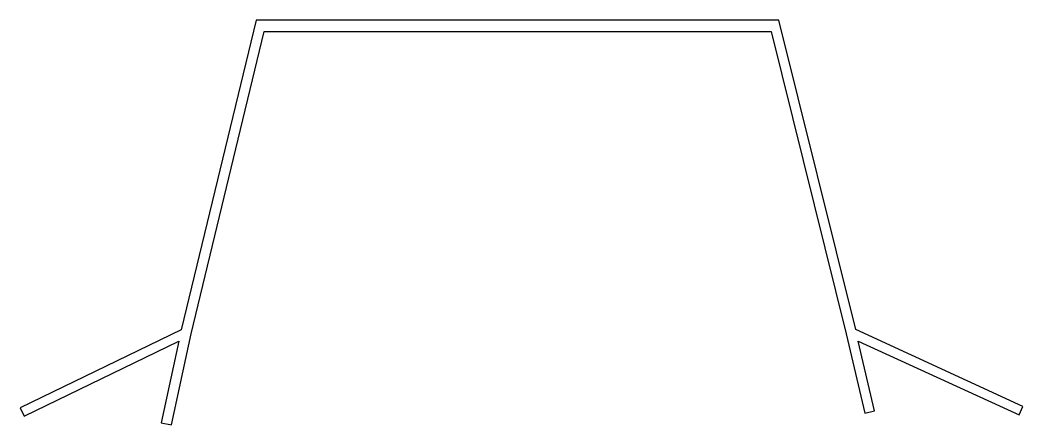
# Model space of a CAD drawing. Header units: millimetres. Extents: x -197 to 0, y -3 to 77.
import ezdxf

# ---------------------------------------------------------------- set-up
doc = ezdxf.new("R2010")
doc.units = ezdxf.units.MM

msp = doc.modelspace()

# ---------------------------------------------------------------- linework, layer by layer
msp.add_lwpolyline([(-163.31, 15.08), (-148.96, 74.46), (-49.17, 74.46), (-34.41, 15.07), (-34.38, 15.1), (-30.76, -0.52), (-28.84, -0.08), (-32.02, 13.67), (-0.38, -0.83), (0.38, 0.83), (-32.52, 15.91), (-47.63, 76.73), (-150.54, 76.73), (-165.25, 15.89), (-196.97, 0.53), (-196.17, -1.13), (-165.74, 13.61), (-169.21, -2.38), (-167.19, -2.82), (-163.31, 15.1)], close=True)

doc.saveas('drawing.dxf')
